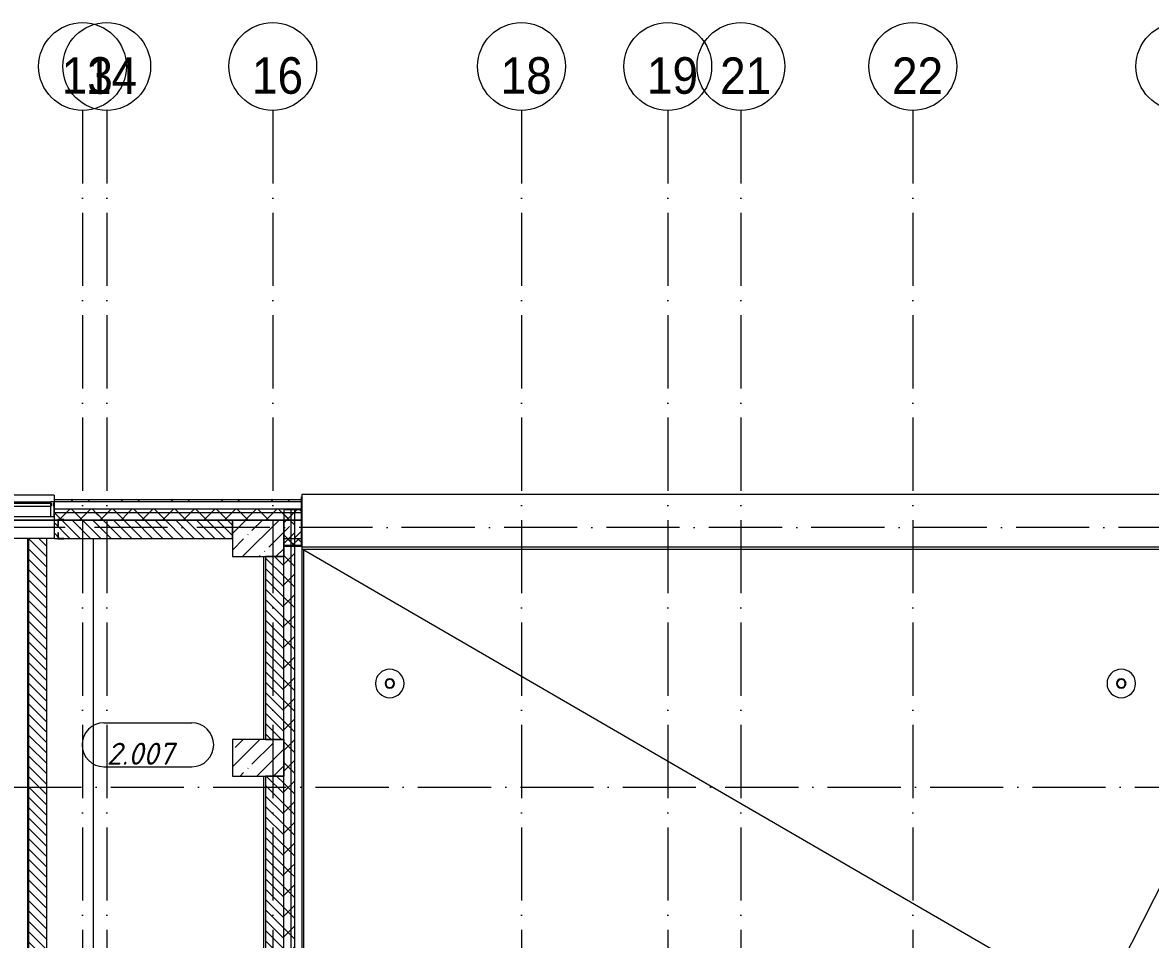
# Model space of a CAD drawing. Header units: millimetres. Extents: x -6467 to 106027, y -7090 to 195095.
# Drawn here: x 20130 to 35549, y 79949 to 92481 of the extents above; entities that cross this region are included whole.
import ezdxf

# ---------------------------------------------------------------- set-up
doc = ezdxf.new("R2010")
doc.units = ezdxf.units.MM
doc.linetypes.add('50_200_ШТРИХ_1Т_ш5_п1_п1_', pattern=[1400, 1000, -200, 0, -200])
for name, color, linetype, lineweight, true_color in [('A-AREA-IDEN-1', 7, 'Continuous', 9, 0xaaaaaa), ('A-GENM-1', 7, 'Continuous', 9, 0xaaaaaa), ('A-GENM-2', 7, 'Continuous', 20, 0xaaaaaa), ('A-WALL-3', 7, 'Continuous', 5, 0x787878), ('Оси-1', 7, 'Continuous', 20, 0xaaaaaa), ('Оси-2', 7, 'Continuous', 9, 0xaaaaaa), ('Оси-3', 7, '50_200_ШТРИХ_1Т_ш5_п1_п1_', 9, 0xaaaaaa)]:
    doc.layers.add(name, color=color, linetype=linetype, lineweight=lineweight, true_color=true_color)
for name, color, linetype, lineweight in [('A-FLOR', 7, 'Continuous', 9), ('A-GLAZ', 7, 'Continuous', 5), ('A-GLAZ-CWMG', 7, 'Continuous', 9), ('A-GLAZ-CWMG-1', 7, 'Continuous', 20), ('A-ROOF', 7, 'Continuous', 9), ('A-WALL', 7, 'Continuous', 5), ('A-WALL-FNSH-1', 7, 'Continuous', 5), ('I-WALL', 7, 'Continuous', 5), ('S-COLS', 7, 'Continuous', 9), ('S-COLS-1', 7, 'Continuous', 5)]:
    doc.layers.add(name, color=color, linetype=linetype, lineweight=lineweight)
doc.styles.add('Arial', font='arial.ttf', dxfattribs={"width": 0.9, "height": 500})
doc.styles.add('ISOCPEUR_I', font='isocpeui.ttf', dxfattribs={"height": 300})
pattern_1 = [(45, (0, 0), (-141.42136, 141.42136), []), (135, (0, 0), (-141.42136, -141.42136), [])]
pattern_2 = [(135, (0, 0), (-342.1478, -342.1478), []), (135, (228.1, 0), (-342.1478, -342.1478), [])]
pattern_3 = [(135, (0, 0), (-70.71068, -70.71068), [])]
pattern_4 = [(45, (0, 0), (-228.0985, 228.0985), []), (45, (228.1, 0), (-228.0985, 228.0985), [403.225, -80.645, 6.706, -73.939])]

# ---------------------------------------------------------------- blocks, each defined once
blk = doc.blocks.new('Прямоугольный импост - Импост структурный с накладкой - 180мм-22888792-АИ_План этажа Радиаторы_2')
at = {"layer": 'A-GLAZ-CWMG'}
for p, q in [((19743, 85928), (20512, 85928)), ((19743, 85871), (19743, 85911)), ((19743, 85911), (20512, 85911)), ((20512, 85911), (20512, 85871)), ((19743, 85871), (20512, 85871)), ((19743, 85731), (20512, 85731))]:
    blk.add_line(p, q, dxfattribs=at)
blk = doc.blocks.new('Прямоугольный импост - Импост структурный с накладкой - 180мм-V242-АИ_План этажа Радиаторы_2')
at = {"layer": 'A-GLAZ-CWMG-1'}
for p, q in [((0, 17), (-50, 17)), ((-50, 17), (-50, 0)), ((-50, 0), (-40, 0)), ((-40, 0), (-40, -40)), ((-10, -40), (-10, 0)), ((-10, 0), (0, 0)), ((0, 0), (0, 17)), ((-40, -40), (-50, -40)), ((-50, -40), (-50, -180)), ((0, -40), (-10, -40)), ((0, -180), (0, -40)), ((-50, -180), (0, -180))]:
    blk.add_line(p, q, dxfattribs=at)
blk = doc.blocks.new('141_Фартук_СКБ - 141_Фартук_СКБ-23336884-АИ_План этажа Радиаторы_2')
at = {"layer": 'A-GENM-1'}
for p, q in [((0, 721.15631), (26200, 721.15631)), ((0, 689), (26200, 689)), ((26200, 689), (26200, 721.15631)), ((26200, 0), (26200, 689)), ((0, -30), (26200, -30)), ((26200, -30), (26200, 0))]:
    blk.add_line(p, q, dxfattribs=at)
blk = doc.blocks.new('Элемент крепления - Пластина-23240032-АИ_План этажа Радиаторы_2')
at = {"layer": 'A-GENM-1'}
for p, q in [((23944, 85349), (23944, 85999)), ((23944, 85999), (23947, 85999)), ((23947, 85349), (23944, 85349))]:
    blk.add_line(p, q, dxfattribs=at)
blk = doc.blocks.new('Подъем актового зала4 - Подъем актового зала-22543515-АИ_План этажа Радиаторы_2')
at = {"layer": 'A-FLOR'}
for p, q in [((10527, 74966), (10527, 85431)), ((11427, 74966), (11427, 85431)), ((12327, 74966), (12327, 85431)), ((14127, 74966), (14127, 85431)), ((15027, 74966), (15027, 85431)), ((15927, 74966), (15927, 85431)), ((16827, 74966), (16827, 85431)), ((17727, 76856), (17727, 85431)), ((18627, 76855), (18627, 85431)), ((19527, 76853), (19527, 85431)), ((20427, 76431), (20427, 85431)), ((21327, 79301), (21327, 85431)), ((23655, 82681), (23655, 85181)), ((9627, 74966), (9627, 84881)), ((13227, 74966), (13227, 84881)), ((23655, 79681), (23655, 82181)), ((21327, 77186), (21327, 79181)), ((23655, 76681), (23655, 77981)), ((21327, 74965), (21327, 76431)), ((23655, 74531), (23655, 76181)), ((9627, 74831), (9627, 74926)), ((10527, 74431), (10527, 74926)), ((11427, 74431), (11427, 74926)), ((12327, 74431), (12327, 74926)), ((13227, 74831), (13227, 74926)), ((14127, 74431), (14127, 74926)), ((15027, 74431), (15027, 74926)), ((15927, 74431), (15927, 74926)), ((16827, 74431), (16827, 74926)), ((21327, 74891), (21327, 74926)), ((21327, 74531), (21327, 74831)), ((20127, 74531), (20382, 74531)), ((21012, 74531), (21327, 74531)), ((23214, 74431), (23214, 74148))]:
    blk.add_line(p, q, dxfattribs=at)
blk = doc.blocks.new('Фахверк _газобетон торцы_465 - Фахверк _газобетон торцы_-25577965-АИ_План этажа Радиаторы_2')
at = {"layer": 'A-GENM-2'}
for p, q in [((89406, 11135), (89325, 11135)), ((89325, 11135), (89325, 11129)), ((89325, 11129), (89400, 11129)), ((89400, 11129), (89400, 11054)), ((89406, 11054), (89406, 11135)), ((89400, 11054), (89406, 11054)), ((89400, 10954), (89400, 10879)), ((89406, 10954), (89400, 10954)), ((89406, 10873), (89406, 10954)), ((89400, 10879), (89325, 10879)), ((89325, 10879), (89325, 10873)), ((89325, 10873), (89406, 10873))]:
    blk.add_line(p, q, dxfattribs=at)
blk = doc.blocks.new('Отлив_СКБ - Отлив витража-25817647-АИ_План этажа Радиаторы_2')
at = {"layer": 'A-GLAZ'}
for p, q in [((0, 39), (0, 100)), ((10960, 100), (0, 100)), ((50, 2), (818, 2)), ((868, 2), (1661, 2)), ((1711, 2), (2504, 2)), ((2554, 2), (3347, 2)), ((3397, 2), (4190, 2)), ((4240, 2), (5033, 2)), ((5083, 2), (5877, 2)), ((5927, 2), (6720, 2)), ((6770, 2), (7563, 2)), ((7613, 2), (8406, 2)), ((8456, 2), (9249, 2)), ((9299, 2), (10092, 2)), ((10142, 2), (10910, 2)), ((10960, 100), (10960, 39)), ((818, 0), (50, 0)), ((1661, 0), (868, 0)), ((2504, 0), (1711, 0)), ((3347, 0), (2554, 0)), ((4190, 0), (3397, 0)), ((5033, 0), (4240, 0)), ((5877, 0), (5083, 0)), ((6720, 0), (5927, 0)), ((7563, 0), (6770, 0)), ((8406, 0), (7613, 0)), ((9249, 0), (8456, 0)), ((10092, 0), (9299, 0)), ((10910, 0), (10142, 0))]:
    blk.add_line(p, q, dxfattribs=at)
blk = doc.blocks.new('Кровельный аэратор - Кровельный аэратор-25705066-АИ_План этажа Радиаторы_2')
at = {"layer": 'A-GENM-1'}
for start, end in [(360, 180), (180, 360)]:
    blk.add_arc((0, 0), 195, start, end, dxfattribs=at)
at = {"layer": 'A-GENM-2'}
for radius, start, end in [(65, 360, 180), (65, 180, 360), (55, 0, 180), (55, 180, 0)]:
    blk.add_arc((0, 0), radius, start, end, dxfattribs=at)
blk = doc.blocks.new('Кровельный аэратор - Кровельный аэратор-V416-АИ_План этажа Радиаторы_2')
at = {"layer": 'A-GENM-1'}
for start, end in [(360, 180), (180, 360)]:
    blk.add_arc((0, 0), 195, start, end, dxfattribs=at)
at = {"layer": 'A-GENM-2'}
for radius, start, end in [(65, 360, 180), (65, 180, 360), (55, 0, 180), (55, 180, 0)]:
    blk.add_arc((0, 0), radius, start, end, dxfattribs=at)
blk = doc.blocks.new('Ось сетки - Круг_Ø6_00__ISO-2_5_0_9K_-17386508-АИ_План этажа Радиаторы_2')
at = {"layer": 'Оси-1'}
blk.add_circle((0, 0), 3, dxfattribs=at)
blk = doc.blocks.new('AAR_СКБ_Марка_помещения_1_5 ммп - Номер-27962133-АИ_План этажа Радиаторы_2')
at = {"layer": 'A-AREA-IDEN-1'}
for p, q in [((-2.987, 3), (3.013, 3)), ((-2.987, 0), (3.013, 0))]:
    blk.add_line(p, q, dxfattribs=at)
for centre, start, end in [((-2.987, 1.5), 90, 270), ((3.013, 1.5), 270, 90)]:
    blk.add_arc(centre, 1.5, start, end, dxfattribs=at)

msp = doc.modelspace()

# ---------------------------------------------------------------- hatches: boundary and pattern name
at = {"layer": 'A-WALL'}
h = msp.add_hatch(dxfattribs=at)
h.set_pattern_fill('FP_125', color=256, style=0, pattern_type=2)
h.set_pattern_definition(pattern_1)
h.paths.add_polyline_path([(20562, 85781), (21169, 85781), (21169, 85831), (20562, 85831)])
h.paths.add_polyline_path([(9602, 85781), (9602, 85831), (-2550, 85831), (-2550, 85781), (9472, 85781)])
h = msp.add_hatch(dxfattribs=at)
h.set_pattern_fill('FP_125', color=256, style=0, pattern_type=2)
h.set_pattern_definition(pattern_1)
h.paths.add_polyline_path([(21169, 85681), (21169, 85781), (20562, 85781), (20562, 85681), (21099, 85681)])
h.paths.add_polyline_path([(9602, 85681), (9602, 85781), (-2450, 85781), (-2450, 85681), (9472, 85681)])
h = msp.add_hatch(dxfattribs=at)
h.set_pattern_fill('FP_125', color=256, style=0, pattern_type=2)
h.set_pattern_definition(pattern_1)
h.paths.add_polyline_path([(23944, 85781), (23944, 85831), (21169, 85831), (21169, 85781), (23591, 85781)])
h = msp.add_hatch(dxfattribs=at)
h.set_pattern_fill('FP_125', color=256, style=0, pattern_type=2)
h.set_pattern_definition(pattern_1)
h.paths.add_polyline_path([(23591, 85681), (23944, 85681), (23944, 85781), (21169, 85781), (21169, 85681), (22760, 85681)])
h = msp.add_hatch(dxfattribs=at)
h.set_pattern_fill('FP_125', color=256, style=0, pattern_type=2)
h.set_pattern_definition(pattern_1)
h.paths.add_polyline_path([(23700, 76513), (23713, 76519), (23761, 76519), (23763, 76513), (23702, 76513)])
h.paths.add_polyline_path([(23800, 67881), (23800, 85820), (23700, 85820), (23700, 77313), (23706, 77300), (23707, 77279), (23720, 77278), (23720, 77269), (23706, 77269), (23706, 77253), (23700, 77250), (23701, 76576), (23706, 76574), (23706, 76557), (23720, 76556), (23720, 76547), (23706, 76547), (23706, 76526), (23700, 76513), (23700, 67881)])
h.paths.add_polyline_path([(23713, 77307), (23700, 77313), (23763, 77313), (23761, 77307), (23720, 77307)])
h = msp.add_hatch(dxfattribs=at)
h.set_pattern_fill('FP_125', color=256, style=0, pattern_type=2)
h.set_pattern_definition(pattern_1)
h.paths.add_polyline_path([(23850, 67931), (23850, 85820), (23800, 85820), (23800, 67931)])
h = msp.add_hatch(dxfattribs=at)
h.set_pattern_fill('FP_1', color=256, style=0, pattern_type=2)
h.set_pattern_definition(pattern_4)
h.paths.add_polyline_path([(50200, 85431), (50200, 85681), (50149, 85681), (50149, 85431), (50167, 85431)])
h.paths.add_polyline_path([(23700, 85431), (23944, 85431), (23944, 85681), (23700, 85681), (23700, 85567)])
h = msp.add_hatch(dxfattribs=at)
h.set_pattern_fill('FP_52', color=256, style=0, pattern_type=2)
h.set_pattern_definition([(45, (0, 0), (-70.71068, 70.71068), []), (135, (0, 0), (-70.71068, -70.71068), [])])
h.paths.add_polyline_path([(50147, 85331), (50200, 85331), (50200, 85431), (50149, 85431), (50149, 85349), (50147, 85349)])
h.paths.add_polyline_path([(23700, 85331), (23947, 85331), (23947, 85349), (23944, 85349), (23944, 85431), (23700, 85431)])
h = msp.add_hatch(dxfattribs=at)
h.set_pattern_fill('FP_127', color=256, style=0, pattern_type=2)
h.set_pattern_definition([(45, (0, 0), (-150.8683, 150.8683), [213.36, -35.56, 7.112, -35.56]), (45, (0, 150.77), (-150.8683, 150.8683), []), (50, (0, 0), (255.05767, -22.3145), [26.67, -293.37]), (355, (0, 0), (-49.3404, 267.47914), [21.336, -234.696]), (100.451, (21.25, -1.86), (205.71947, 245.16356), [22.666, -249.326]), (46.184, (0, 71.12), (379.511, -58.86), [40.005, -440.055]), (96.636, (31.63, 66.2), (332.3634, 346.3991), [33.999, -373.989]), (351.184, (0, 71.12), (332.3669, 346.3953), [32.004, -352.044]), (21, (35.56, 53.34), (212.26017, -143.17112), [26.67, -293.37]), (326, (35.56, 53.34), (86.52236, 257.8632), [21.336, -234.696]), (71.451, (53.25, 41.4), (298.78395, 114.6901), [22.666, -249.326]), (37.5, (0, 0), (4.32385, 118.37751), [6.706, -225.146, 6.706, -231.546, -235.585]), (37.5, (0, 0), (4.32385, 118.37751), [-470.103, 6.706, -228.879]), (7.5, (0, 0), (93.54758, 140.2533), [6.706, -129.134, 6.706, -219.812, -89.789]), (7.5, (0, 0), (93.54758, 140.2533), [-362.356, 6.706, -83.083]), (327.5, (-79.3, 0), (189.82734, -8.02019), [6.706, -82.194, 6.706, -270.662, -368.046]), (327.5, (-79.3, 0), (189.82734, -8.02019), [-366.268, 6.706, -361.34]), (317.5, (-114.86, 0), (207.38114, 35.59764), [6.706, -108.864, 6.706, -177.495, -261.366]), (317.5, (-114.86, 0), (207.38114, 35.59764), [-299.771, 6.706, -254.66])])
h.paths.add_polyline_path([(50167, 85326), (50200, 85326), (50200, 85331), (50147, 85331), (50147, 85326)])
h.paths.add_polyline_path([(23700, 85326), (23947, 85326), (23947, 85331), (23700, 85331)])
at = {"layer": 'A-WALL-3'}
h = msp.add_hatch(dxfattribs=at)
h.set_pattern_fill('FP_124', color=256, style=0, pattern_type=2)
h.set_pattern_definition(pattern_2)
h.paths.add_polyline_path([(21169, 85931), (21169, 85958), (20562, 85958), (20562, 85931), (21099, 85931)])
h.paths.add_polyline_path([(9472, 85931), (9602, 85931), (9602, 85958), (-2700, 85958), (-2700, 85931), (7811, 85931)])
h = msp.add_hatch(dxfattribs=at)
h.set_pattern_fill('FP_124', color=256, style=0, pattern_type=2)
h.set_pattern_definition(pattern_2)
h.paths.add_polyline_path([(23944, 85931), (23944, 85958), (21169, 85958), (21169, 85931), (23591, 85931)])
at = {"layer": 'I-WALL'}
h = msp.add_hatch(dxfattribs=at)
h.set_pattern_fill('FP_2', color=256, style=0, pattern_type=2)
h.set_pattern_definition(pattern_3)
h.paths.add_polyline_path([(21099, 85431), (23000, 85431), (23000, 85681), (20562, 85681), (20562, 85431)])
h.paths.add_polyline_path([(9400, 85431), (9400, 85681), (5560, 85681), (5560, 85431), (7100, 85431), (7100, 85681), (7600, 85681), (7600, 85431), (7811, 85431)])
h = msp.add_hatch(dxfattribs=at)
h.set_pattern_fill('FP_2', color=256, style=0, pattern_type=2)
h.set_pattern_definition(pattern_3)
h.paths.add_polyline_path([(20462, 76431), (20462, 85431), (20212, 85431), (20212, 76431)])
h = msp.add_hatch(dxfattribs=at)
h.set_pattern_fill('FP_2', color=256, style=0, pattern_type=2)
h.set_pattern_definition(pattern_3)
h.paths.add_polyline_path([(23591, 67781), (23700, 67781), (23700, 70681), (23450, 70681), (23450, 67781)])
h.paths.add_polyline_path([(23450, 71181), (23700, 71181), (23700, 74031), (23450, 74031), (23450, 72897)])
h.paths.add_polyline_path([(23700, 74531), (23700, 76181), (23450, 76181), (23450, 74531)])
h.paths.add_polyline_path([(23591, 76681), (23700, 76681), (23700, 77269), (23591, 77271), (23591, 77279), (23700, 77279), (23700, 79181), (23450, 79181), (23450, 76681)])
h.paths.add_polyline_path([(23450, 79681), (23700, 79681), (23700, 82181), (23450, 82181), (23450, 81344)])
h.paths.add_polyline_path([(23700, 82681), (23700, 85181), (23450, 85181), (23450, 82681)])
at = {"layer": 'S-COLS-1'}
h = msp.add_hatch(dxfattribs=at)
h.set_pattern_fill('FP_1', color=256, style=0, pattern_type=2)
h.set_pattern_definition(pattern_4)
h.paths.add_polyline_path([(23000, 85181), (23700, 85181), (23700, 85681), (23000, 85681), (23000, 85431)])
h = msp.add_hatch(dxfattribs=at)
h.set_pattern_fill('FP_1', color=256, style=0, pattern_type=2)
h.set_pattern_definition(pattern_4)
h.paths.add_polyline_path([(23000, 82181), (23700, 82181), (23700, 82681), (23000, 82681)])

# ---------------------------------------------------------------- linework, layer by layer
at = {"layer": 'A-ROOF'}
for p, q in [((34821, 78981), (23977, 85270)), ((38022, 85278), (34821, 78981))]:
    msp.add_line(p, q, dxfattribs=at)
at = {"layer": 'A-WALL'}
for p, q in [((23944, 85931), (20562, 85931)), ((23944, 85831), (20562, 85831)), ((23944, 85781), (20562, 85781)), ((23800, 67881), (23800, 85820)), ((23850, 67931), (23850, 85820)), ((20562, 85681), (18200, 85681)), ((18200, 85681), (20562, 85681)), ((23000, 85681), (20562, 85681)), ((20562, 85681), (20562, 85431)), ((23000, 85431), (23000, 85681)), ((23944, 85681), (23700, 85681)), ((20562, 85431), (18200, 85431)), ((20212, 85431), (20212, 76431)), ((20462, 76681), (20462, 85431)), ((20562, 85431), (23000, 85431)), ((23700, 85431), (23944, 85431)), ((23947, 85331), (23700, 85331)), ((23950, 70384), (23950, 85278)), ((23450, 85181), (23450, 82681)), ((23700, 85181), (23450, 85181)), ((23700, 82681), (23700, 85181)), ((23450, 82681), (23700, 82681)), ((23450, 82181), (23450, 79681)), ((23700, 82181), (23450, 82181)), ((23700, 79681), (23700, 82181))]:
    msp.add_line(p, q, dxfattribs=at)
at = {"layer": 'A-WALL-FNSH-1'}
for p, q in [((20562, 85958), (20562, 85681)), ((23944, 85958), (20562, 85958)), ((23700, 85820), (23700, 85181)), ((23944, 85820), (23700, 85820)), ((20562, 85681), (23944, 85681)), ((23700, 85326), (23947, 85326)), ((23977, 70384), (23977, 85278)), ((23700, 82681), (23700, 82181))]:
    msp.add_line(p, q, dxfattribs=at)
at = {"layer": 'S-COLS'}
for p, q in [((23000, 85681), (23000, 85431)), ((23450, 85181), (23700, 85181)), ((23700, 82681), (23450, 82681)), ((23450, 82181), (23700, 82181))]:
    msp.add_line(p, q, dxfattribs=at)
at = {"layer": 'S-COLS-1'}
for p, q in [((23700, 85681), (23000, 85681)), ((23700, 85181), (23700, 85681)), ((23000, 85431), (23000, 85181)), ((23000, 85181), (23450, 85181)), ((23450, 82681), (23000, 82681)), ((23000, 82681), (23000, 82181)), ((23700, 82181), (23700, 82681)), ((23000, 82181), (23450, 82181))]:
    msp.add_line(p, q, dxfattribs=at)
at = {"layer": 'Оси-3'}
for p, q in [((20950, 91281), (20950, 52458)), ((21280, 91281), (21280, 76631)), ((23550, 91281), (23550, 66126)), ((26950, 91281), (26950, 52458)), ((28950, 91281), (28950, 66126)), ((29950, 91281), (29950, 52458)), ((32300, 91281), (32300, 66936)), ((104718, 85581), (-5267, 85581)), ((-5267, 82031), (104718, 82031))]:
    msp.add_line(p, q, dxfattribs=at)

# ---------------------------------------------------------------- block references
at = {"layer": 'A-AREA-IDEN-1', "xscale": 199.9999999999999, "yscale": 199.9999999999999, "zscale": 199.9999999999999}
msp.add_blockref('AAR_СКБ_Марка_помещения_1_5 ммп - Номер-27962133-АИ_План этажа Радиаторы_2', (21840, 82309), dxfattribs=at)
at = {"layer": 'A-FLOR'}
msp.add_blockref('Подъем актового зала4 - Подъем актового зала-22543515-АИ_План этажа Радиаторы_2', (-227, 0), dxfattribs=at)
at = {"layer": 'A-GENM-1'}
for name, p in [('Элемент крепления - Пластина-23240032-АИ_План этажа Радиаторы_2', (0, 0)), ('Кровельный аэратор - Кровельный аэратор-V416-АИ_План этажа Радиаторы_2', (25150, 83447)), ('Кровельный аэратор - Кровельный аэратор-25705066-АИ_План этажа Радиаторы_2', (35150, 83447))]:
    msp.add_blockref(name, p, dxfattribs=at)
at = {"layer": 'A-GENM-1', "rotation": 180}
for name, p in [('141_Фартук_СКБ - 141_Фартук_СКБ-23336884-АИ_План этажа Радиаторы_2', (50147, 85999)), ('Фахверк _газобетон торцы_465 - Фахверк _газобетон торцы_-25577965-АИ_План этажа Радиаторы_2', (110020, 96560))]:
    msp.add_blockref(name, p, dxfattribs=at)
at = {"layer": 'A-GLAZ'}
msp.add_blockref('Отлив_СКБ - Отлив витража-25817647-АИ_План этажа Радиаторы_2', (9602, 85919), dxfattribs=at)
at = {"layer": 'A-GLAZ-CWMG'}
for name, p in [('Прямоугольный импост - Импост структурный с накладкой - 180мм-22888792-АИ_План этажа Радиаторы_2', (0, 0)), ('Прямоугольный импост - Импост структурный с накладкой - 180мм-V242-АИ_План этажа Радиаторы_2', (20562, 85911))]:
    msp.add_blockref(name, p, dxfattribs=at)
at = {"layer": 'Оси-1', "xscale": 199.9999999999999, "yscale": 199.9999999999999, "zscale": 199.9999999999999, "rotation": 180}
for p in [(20950, 91881), (21280, 91881), (23550, 91881), (26950, 91881), (28950, 91881), (29950, 91881), (32300, 91881), (35950, 91881)]:
    msp.add_blockref('Ось сетки - Круг_Ø6_00__ISO-2_5_0_9K_-17386508-АИ_План этажа Радиаторы_2', p, dxfattribs=at)

# ---------------------------------------------------------------- texts
at = {"layer": 'A-AREA-IDEN-1', "insert": (21737, 82337), "char_height": 300, "width": 952, "attachment_point": 8, "line_spacing_factor": 1.139951, "style": 'ISOCPEUR_I'}
msp.add_mtext('\\pxqc,t8.46667,16.93333,25.4,33.86667,42.33333,50.8,59.26667,67.73333,76.2,84.66667,93.13333,101.6,110.06667,118.53333,127,135.46667,143.93333,152.4,160.86667,169.33333,177.8,186.26667,194.73333,203.2,211.66667,220.13333,228.6,237.06667,245.53333,254,262.46667,270.93333;{2.007}', dxfattribs=at)
at = {"layer": 'Оси-2', "char_height": 500, "width": 702, "attachment_point": 5, "line_spacing_factor": 0.936439, "style": 'Arial'}
for s, insert in [('\\pxqc,t4.572,9.144,13.716,18.288,22.86,27.432,32.004,36.576,41.148,45.72,50.292,54.864,59.436,64.008,68.58,73.152,77.724,82.296,86.868,91.44,96.012,100.584,105.156,109.728,114.3,118.872,123.444,128.016,132.588,137.16,141.732,146.304;{13}', (21015, 91754)), ('\\pxqc,t4.572,9.144,13.716,18.288,22.86,27.432,32.004,36.576,41.148,45.72,50.292,54.864,59.436,64.008,68.58,73.152,77.724,82.296,86.868,91.44,96.012,100.584,105.156,109.728,114.3,118.872,123.444,128.016,132.588,137.16,141.732,146.304;{14}', (21345, 91754)), ('\\pxqc,t4.572,9.144,13.716,18.288,22.86,27.432,32.004,36.576,41.148,45.72,50.292,54.864,59.436,64.008,68.58,73.152,77.724,82.296,86.868,91.44,96.012,100.584,105.156,109.728,114.3,118.872,123.444,128.016,132.588,137.16,141.732,146.304;{16}', (23615, 91754)), ('\\pxqc,t4.572,9.144,13.716,18.288,22.86,27.432,32.004,36.576,41.148,45.72,50.292,54.864,59.436,64.008,68.58,73.152,77.724,82.296,86.868,91.44,96.012,100.584,105.156,109.728,114.3,118.872,123.444,128.016,132.588,137.16,141.732,146.304;{18}', (27015, 91754)), ('\\pxqc,t4.572,9.144,13.716,18.288,22.86,27.432,32.004,36.576,41.148,45.72,50.292,54.864,59.436,64.008,68.58,73.152,77.724,82.296,86.868,91.44,96.012,100.584,105.156,109.728,114.3,118.872,123.444,128.016,132.588,137.16,141.732,146.304;{19}', (29015, 91754)), ('\\pxqc,t4.572,9.144,13.716,18.288,22.86,27.432,32.004,36.576,41.148,45.72,50.292,54.864,59.436,64.008,68.58,73.152,77.724,82.296,86.868,91.44,96.012,100.584,105.156,109.728,114.3,118.872,123.444,128.016,132.588,137.16,141.732,146.304;{21}', (30015, 91754)), ('\\pxqc,t4.572,9.144,13.716,18.288,22.86,27.432,32.004,36.576,41.148,45.72,50.292,54.864,59.436,64.008,68.58,73.152,77.724,82.296,86.868,91.44,96.012,100.584,105.156,109.728,114.3,118.872,123.444,128.016,132.588,137.16,141.732,146.304;{22}', (32365, 91754))]:
    msp.add_mtext(s, dxfattribs=dict(at, insert=insert))

doc.saveas('drawing.dxf')
